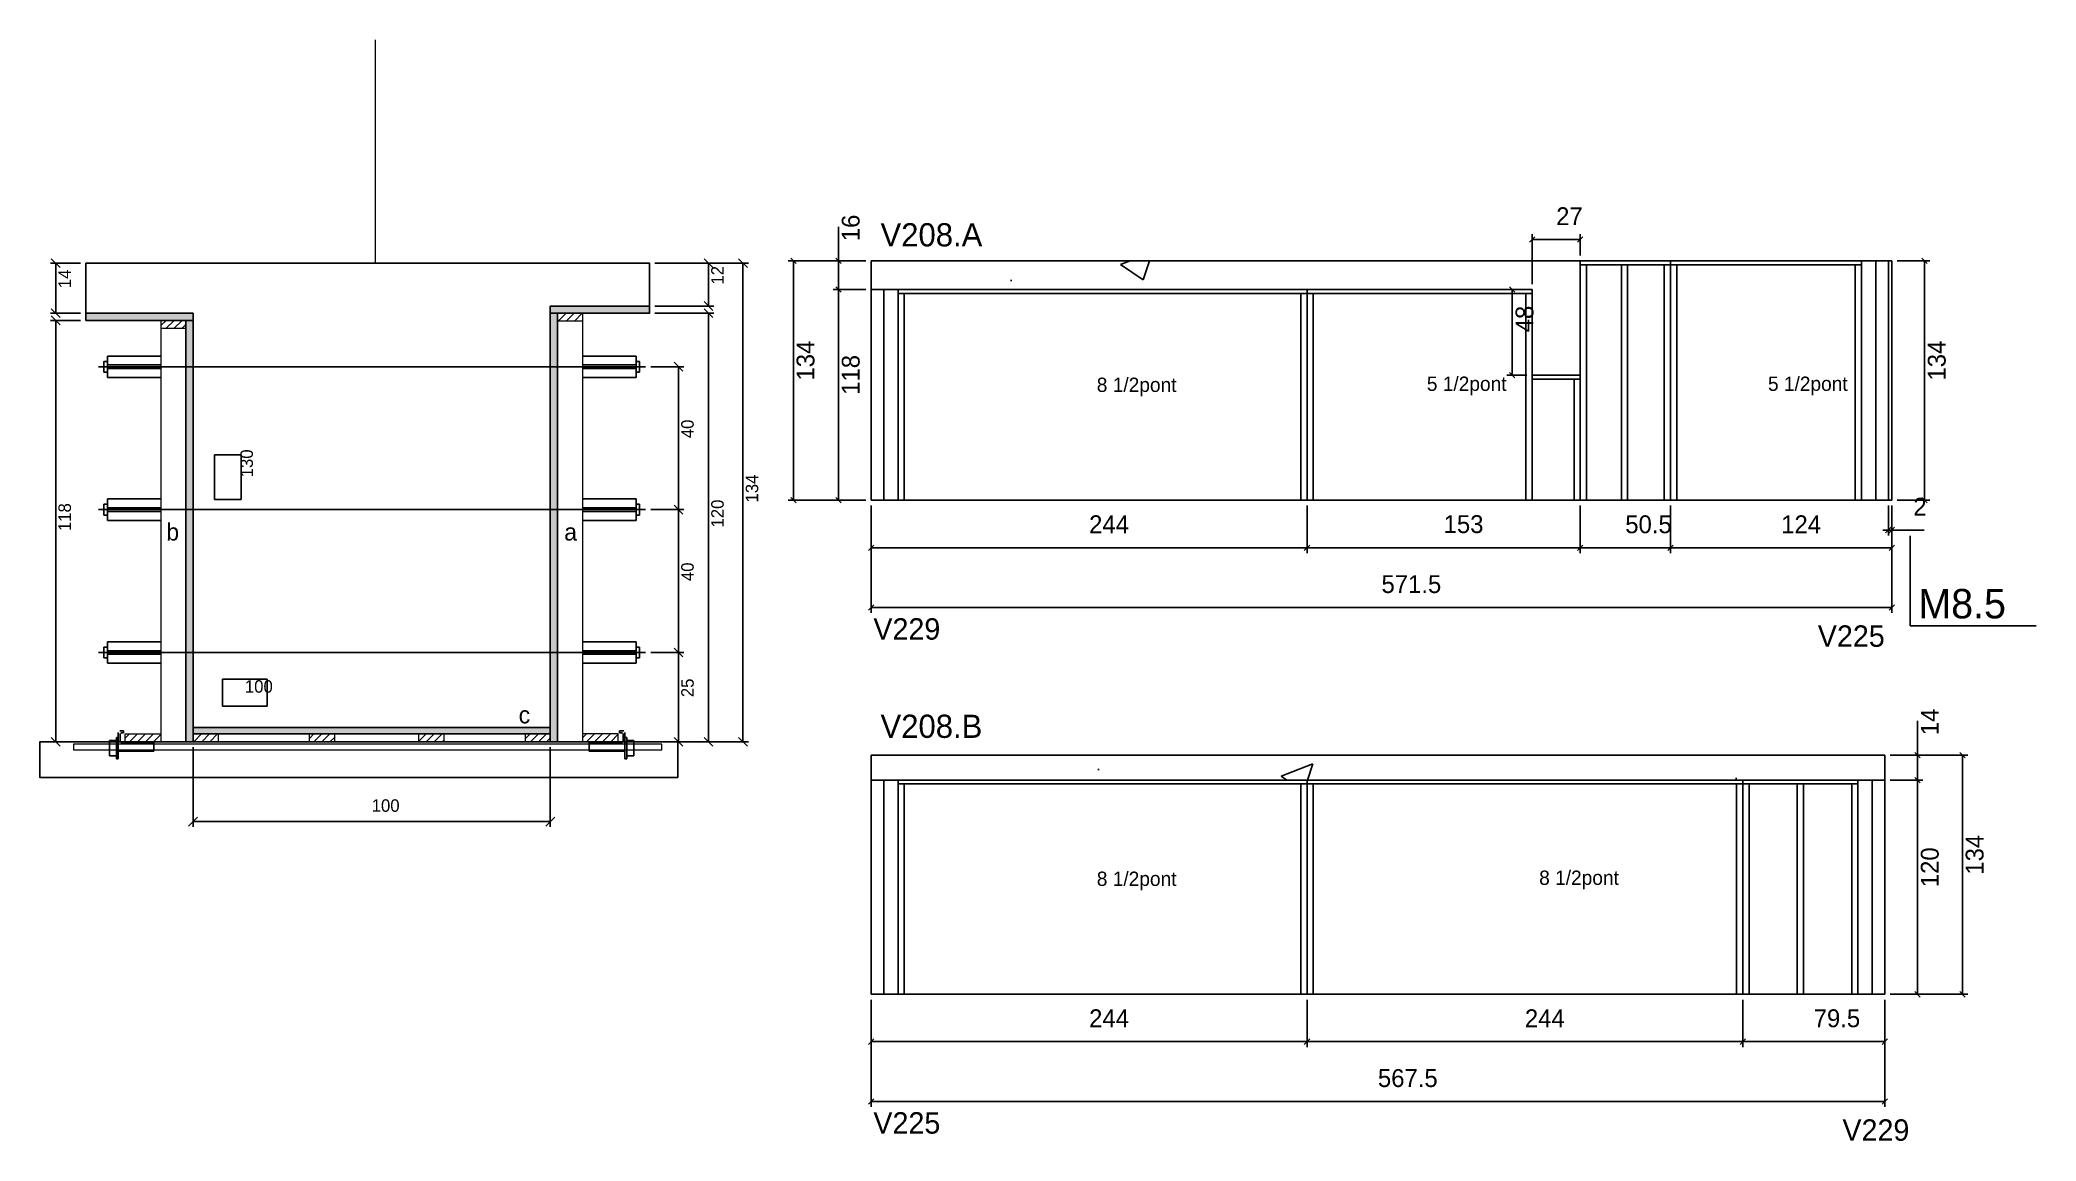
# Model space of a CAD drawing. Header units: metres. Extents: x 6009 to 7127, y 8656 to 9272.
import ezdxf

# ---------------------------------------------------------------- set-up
doc = ezdxf.new("R2010")
doc.units = ezdxf.units.M
for name, color, linetype in [('00 - FELIPE', 7, 'Continuous'), ('5', 7, 'Continuous'), ('barrote', 7, 'Continuous'), ('CONCRETO', 7, 'Continuous'), ('COTA', 7, 'Continuous'), ('Cota Seção (2x)', 7, 'Continuous'), ('detalhes', 7, 'Continuous'), ('Hachura', 7, 'Continuous'), ('Madeira', 7, 'Continuous'), ('NOMENCLATURA', 7, 'Continuous'), ('Painéis', 7, 'Continuous'), ('presilha', 7, 'Continuous'), ('SARR_2.2x7', 7, 'Continuous'), ('SARR_3.5x7', 7, 'Continuous'), ('SCO-___-LAJ', 7, 'Continuous'), ('TENSOR', 7, 'Continuous'), ('texto', 7, 'Continuous'), ('Texto Seção', 7, 'Continuous')]:
    doc.layers.add(name, color=color, linetype=linetype)

msp = doc.modelspace()

# ---------------------------------------------------------------- hatches: boundary and pattern name
at = {"layer": 'COTA'}
h = msp.add_hatch(dxfattribs=at)
h.set_pattern_fill('AR-CONC')
h.paths.add_polyline_path([(6871.7, 9084.5), (6871.7, 9148.5), (6474.7, 9148.5), (6474.7, 9132.5), (6844.7, 9132.5), (6844.7, 9084.5), (6871.7, 9084.5)])
h = msp.add_hatch(dxfattribs=at)
h.set_pattern_fill('AR-CONC')
h.paths.add_polyline_path([(7042.2, 8871.8), (7042.2, 8857.8), (6474.7, 8857.8), (6474.7, 8871.8), (7042.2, 8871.8)])
at = {"layer": 'Hachura'}
h = msp.add_hatch(color=7, dxfattribs=at)
h.dxf.hatch_style = 1
h.paths.add_polyline_path([(6295, 9119.2), (6295, 9123.2), (6350.6, 9123.2), (6350.6, 9119.2), (6295, 9119.2)])
h = msp.add_hatch(color=7, dxfattribs=at)
h.dxf.hatch_style = 1
h.paths.add_polyline_path([(6035, 9115.2), (6035, 9119.2), (6095, 9119.2), (6095, 9115.2), (6035, 9115.2)])
h = msp.add_hatch(dxfattribs=at)
h.set_pattern_fill('ANSI31')
h.paths.add_polyline_path([(6091, 9110.8), (6091, 9115.2), (6077, 9115.2), (6077, 9110.8), (6091, 9110.8)])
h = msp.add_hatch(color=7, dxfattribs=at)
h.dxf.hatch_style = 1
h.paths.add_polyline_path([(6091, 9115.2), (6095, 9115.2), (6095, 8879.2), (6091, 8879.2), (6091, 9115.2)])
h = msp.add_hatch(color=7, dxfattribs=at)
h.dxf.hatch_style = 1
h.paths.add_polyline_path([(6299, 9119.2), (6295, 9119.2), (6295, 8879.2), (6299, 8879.2), (6299, 9119.2)])
h = msp.add_hatch(dxfattribs=at)
h.set_pattern_fill('ANSI31')
h.paths.add_polyline_path([(6299, 9114.8), (6299, 9119.2), (6313, 9119.2), (6313, 9114.8), (6299, 9114.8)])
h = msp.add_hatch(color=7, dxfattribs=at)
h.dxf.hatch_style = 1
h.paths.add_polyline_path([(6095, 8883.6), (6095, 8887.2), (6295, 8887.2), (6295, 8883.6), (6095, 8883.6)])
h = msp.add_hatch(dxfattribs=at)
h.set_pattern_fill('ANSI31')
h.paths.add_polyline_path([(6057, 8879.2), (6057, 8883.6), (6077, 8883.6), (6077, 8879.2), (6057, 8879.2)])
h = msp.add_hatch(dxfattribs=at)
h.set_pattern_fill('ANSI31')
h.paths.add_polyline_path([(6095, 8879.2), (6095, 8883.6), (6109, 8883.6), (6109, 8879.2), (6095, 8879.2)])
h = msp.add_hatch(dxfattribs=at)
h.set_pattern_fill('ANSI31')
h.paths.add_polyline_path([(6160.1, 8879.2), (6160.1, 8883.6), (6174.1, 8883.6), (6174.1, 8879.2), (6160.1, 8879.2)])
h = msp.add_hatch(dxfattribs=at)
h.set_pattern_fill('ANSI31')
h.paths.add_polyline_path([(6221.4, 8879.2), (6221.4, 8883.6), (6235.4, 8883.6), (6235.4, 8879.2), (6221.4, 8879.2)])
h = msp.add_hatch(dxfattribs=at)
h.set_pattern_fill('ANSI31')
h.paths.add_polyline_path([(6295, 8879.2), (6295, 8883.6), (6281, 8883.6), (6281, 8879.2), (6295, 8879.2)])
h = msp.add_hatch(dxfattribs=at)
h.set_pattern_fill('ANSI31')
h.paths.add_polyline_path([(6333, 8879.2), (6333, 8883.6), (6313, 8883.6), (6313, 8879.2), (6333, 8879.2)])

# ---------------------------------------------------------------- linework, layer by layer
at = {"color": 7, "lineweight": 25}
for p, q in [((6045, 9092.2), (6045, 9086.2)), ((6047, 9092.2), (6045, 9092.2)), ((6047, 9095.2), (6047, 9083.2)), ((6047, 9095.2), (6077, 9095.2)), ((6077, 9090.2), (6047, 9090.2)), ((6077, 9088.2), (6047, 9088.2)), ((6343, 9095.2), (6313, 9095.2)), ((6313, 9090.2), (6343, 9090.2)), ((6313, 9088.2), (6343, 9088.2)), ((6343, 9095.2), (6343, 9083.2)), ((6345, 9092.2), (6343, 9092.2)), ((6345, 9092.2), (6345, 9086.2)), ((6047, 9086.2), (6045, 9086.2)), ((6047, 9083.2), (6077, 9083.2)), ((6343, 9083.2), (6313, 9083.2)), ((6343, 9086.2), (6345, 9086.2)), ((6045, 9012.2), (6045, 9006.2)), ((6047, 9012.2), (6045, 9012.2)), ((6047, 9015.2), (6047, 9003.2)), ((6047, 9015.2), (6077, 9015.2)), ((6077, 9010.2), (6047, 9010.2)), ((6343, 9015.2), (6313, 9015.2)), ((6313, 9010.2), (6343, 9010.2)), ((6343, 9015.2), (6343, 9003.2)), ((6345, 9012.2), (6343, 9012.2)), ((6345, 9012.2), (6345, 9006.2)), ((6047, 9006.2), (6045, 9006.2)), ((6077, 9008.2), (6047, 9008.2)), ((6047, 9003.2), (6077, 9003.2)), ((6313, 9008.2), (6343, 9008.2)), ((6343, 9003.2), (6313, 9003.2)), ((6343, 9006.2), (6345, 9006.2)), ((6045, 8932.2), (6045, 8926.2)), ((6047, 8932.2), (6045, 8932.2)), ((6047, 8935.2), (6047, 8923.2)), ((6047, 8935.2), (6077, 8935.2)), ((6343, 8935.2), (6313, 8935.2)), ((6343, 8935.2), (6343, 8923.2)), ((6345, 8932.2), (6343, 8932.2)), ((6345, 8932.2), (6345, 8926.2)), ((6047, 8926.2), (6045, 8926.2)), ((6077, 8930.2), (6047, 8930.2)), ((6077, 8928.2), (6047, 8928.2)), ((6047, 8923.2), (6077, 8923.2)), ((6313, 8930.2), (6343, 8930.2)), ((6313, 8928.2), (6343, 8928.2)), ((6343, 8923.2), (6313, 8923.2)), ((6343, 8926.2), (6345, 8926.2))]:
    msp.add_line(p, q, dxfattribs=at)
at = {"layer": '00 - FELIPE', "color": 0, "lineweight": 25}
for p, q in [((6846.2, 9162), (6843.2, 9159)), ((6870.2, 9159), (6873.2, 9162))]:
    msp.add_line(p, q, dxfattribs=at)
at = {"layer": '00 - FELIPE', "color": 4, "lineweight": 25}
for p, q in [((6844.7, 9135.5), (6844.7, 9163.5)), ((6844.7, 9160.5), (6871.7, 9160.5)), ((6871.7, 9151.5), (6871.7, 9163.5))]:
    msp.add_line(p, q, dxfattribs=at)
at = {"layer": 'barrote', "color": 251, "lineweight": 25}
msp.add_lwpolyline([(6366.4, 8859.2), (6009.2, 8859.2), (6009.2, 8879.2), (6366.4, 8879.2)], close=True, dxfattribs=at)
at = {"layer": 'CONCRETO', "color": 251, "lineweight": 25}
msp.add_lwpolyline([(6350.6, 9123.2), (6350.6, 9147.2), (6035, 9147.2), (6035, 9119.2), (6095, 9119.2), (6095, 8887.2), (6295, 8887.2), (6295, 9123.2)], close=True, dxfattribs=at)
at = {"layer": 'COTA', "color": 4, "lineweight": 25}
for p, q in [((6032, 9147.2), (6015.1, 9147.2)), ((6018.1, 9147.2), (6018.1, 9119.2)), ((6353.6, 9147.2), (6405.9, 9147.2)), ((6353.6, 9147.2), (6386.6, 9147.2)), ((6383.6, 9147.2), (6383.6, 9123.2)), ((6402.9, 8879.2), (6402.9, 9147.2)), ((6353.6, 9123.2), (6386.6, 9123.2)), ((6032, 9119.2), (6015.1, 9119.2)), ((6032, 9115.2), (6015.1, 9115.2)), ((6018.1, 8879.2), (6018.1, 9115.2)), ((6353.6, 9119.2), (6386.6, 9119.2)), ((6383.6, 9119.2), (6383.6, 8879.2)), ((6351.3, 9089.2), (6369.8, 9089.2)), ((6366.8, 9089.2), (6366.8, 9009.2)), ((6351.3, 9009.2), (6369.8, 9009.2)), ((6351.3, 9009.2), (6369.8, 9009.2)), ((6366.8, 9009.2), (6366.8, 8929.2)), ((6474.7, 9011.5), (6474.7, 8984.9)), ((6474.7, 9011.5), (6474.7, 8951.4)), ((6718.7, 9011.5), (6718.7, 8984.9)), ((6718.7, 9011.5), (6718.7, 8984.9)), ((6871.7, 9011.5), (6871.7, 8984.9)), ((6922.2, 9011.5), (6922.2, 8984.9)), ((7044.2, 9011.5), (7044.2, 8994.8)), ((7046.2, 9011.5), (7046.2, 8984.9)), ((7046.2, 9011.5), (7046.2, 8951.4)), ((7046.2, 9011.5), (7046.2, 8994.8)), ((7044.2, 8997.8), (7041.2, 8997.8)), ((7044.2, 8997.8), (7046.2, 8997.8)), ((7046.2, 8997.8), (7064.3, 8997.8)), ((6474.7, 8987.9), (6718.7, 8987.9)), ((6718.7, 8987.9), (6871.7, 8987.9)), ((6922.2, 8987.9), (7046.2, 8987.9)), ((6474.7, 8954.4), (7046.2, 8954.4)), ((6351.3, 8929.2), (6369.8, 8929.2)), ((6351.3, 8929.2), (6369.8, 8929.2)), ((6366.8, 8929.2), (6366.8, 8879.2)), ((6058.4, 8879.2), (6015.1, 8879.2)), ((6095, 8876.2), (6095, 8831.5)), ((6295, 8876.2), (6295, 8831.5)), ((6331.6, 8879.2), (6405.9, 8879.2)), ((6331.6, 8879.2), (6386.6, 8879.2)), ((6351.3, 8879.2), (6369.8, 8879.2)), ((6295, 8834.5), (6095, 8834.5)), ((6474.7, 8734.8), (6474.7, 8708.3)), ((6474.7, 8734.8), (6474.7, 8674.8)), ((6718.7, 8734.8), (6718.7, 8708.3)), ((6718.7, 8734.8), (6718.7, 8708.3)), ((6962.7, 8734.8), (6962.7, 8708.3)), ((6962.7, 8734.8), (6962.7, 8708.3)), ((7042.2, 8734.8), (7042.2, 8708.3)), ((7042.2, 8734.8), (7042.2, 8674.8)), ((6474.7, 8711.3), (6718.7, 8711.3)), ((6718.7, 8711.3), (6962.7, 8711.3)), ((6962.7, 8711.3), (7042.2, 8711.3)), ((6474.7, 8677.8), (7042.2, 8677.8))]:
    msp.add_line(p, q, dxfattribs=at)
at = {"layer": 'COTA', "color": 241, "lineweight": 25}
for p, q in [((6474.7, 9148.5), (6871.7, 9148.5)), ((6474.7, 9132.5), (6474.7, 9148.5)), ((6474.7, 8871.8), (7042.2, 8871.8)), ((6474.7, 8857.8), (6474.7, 8871.8)), ((7042.2, 8857.8), (7042.2, 8871.8))]:
    msp.add_line(p, q, dxfattribs=at)
at = {"layer": 'COTA', "color": 0, "lineweight": 25}
for p, q in [((7042.7, 8996.3), (7045.7, 8999.3)), ((7047.7, 8999.3), (7044.7, 8996.3)), ((6476.2, 8989.4), (6473.2, 8986.4)), ((6717.2, 8986.4), (6720.2, 8989.4)), ((6720.2, 8989.4), (6717.2, 8986.4)), ((6870.2, 8986.4), (6873.2, 8989.4)), ((6923.7, 8989.4), (6920.7, 8986.4)), ((7044.7, 8986.4), (7047.7, 8989.4)), ((6476.2, 8955.9), (6473.2, 8952.9)), ((7044.7, 8952.9), (7047.7, 8955.9)), ((6476.2, 8712.8), (6473.2, 8709.8)), ((6717.2, 8709.8), (6720.2, 8712.8)), ((6720.2, 8712.8), (6717.2, 8709.8)), ((6964.2, 8712.8), (6961.2, 8709.8)), ((6961.2, 8709.8), (6964.2, 8712.8)), ((7040.7, 8709.8), (7043.7, 8712.8)), ((6476.2, 8679.3), (6473.2, 8676.3)), ((7040.7, 8676.3), (7043.7, 8679.3))]:
    msp.add_line(p, q, dxfattribs=at)
for points in [[(6020.6, 9144.7), (6015.6, 9149.7)], [(6386.1, 9144.7), (6381.1, 9149.7)], [(6405.4, 9144.7), (6400.4, 9149.7)], [(6015.6, 9121.7), (6020.6, 9116.7)], [(6381.1, 9125.7), (6386.1, 9120.7)], [(6386.1, 9116.7), (6381.1, 9121.7)], [(6020.6, 9112.7), (6015.6, 9117.7)], [(6369.3, 9086.7), (6364.3, 9091.7)], [(6369.3, 9006.7), (6364.3, 9011.7)], [(6364.3, 9011.7), (6369.3, 9006.7)], [(6369.3, 8926.7), (6364.3, 8931.7)], [(6364.3, 8931.7), (6369.3, 8926.7)], [(6015.6, 8881.7), (6020.6, 8876.7)], [(6364.3, 8881.7), (6369.3, 8876.7)], [(6381.1, 8881.7), (6386.1, 8876.7)], [(6400.4, 8881.7), (6405.4, 8876.7)], [(6097.5, 8837), (6092.5, 8832)], [(6292.5, 8832), (6297.5, 8837)]]:
    msp.add_lwpolyline(points, dxfattribs=at)
at = {"layer": 'Cota Seção (2x)', "color": 180, "lineweight": 25}
for p, q in [((6122, 9039.8), (6107, 9039.8)), ((6107, 9039.8), (6107, 9014.8)), ((6122, 9014.8), (6122, 9039.8)), ((6107, 9014.8), (6122, 9014.8)), ((6136.5, 8914.2), (6111.5, 8914.2)), ((6111.5, 8914.2), (6111.5, 8899.2)), ((6136.5, 8899.2), (6136.5, 8914.2)), ((6111.5, 8899.2), (6136.5, 8899.2))]:
    msp.add_line(p, q, dxfattribs=at)
at = {"layer": 'Madeira', "color": 126, "lineweight": 18}
for points in [[(6091, 9110.8), (6091, 9115.2), (6077, 9115.2), (6077, 9110.8)], [(6091, 9115.2), (6077, 9115.2), (6077, 8879.2), (6091, 8879.2)], [(6299, 9114.8), (6299, 9119.2), (6313, 9119.2), (6313, 9114.8)], [(6299, 9119.2), (6313, 9119.2), (6313, 8879.2), (6299, 8879.2)], [(6057, 8879.2), (6057, 8883.6), (6077, 8883.6), (6077, 8879.2)], [(6095, 8879.2), (6095, 8883.6), (6109, 8883.6), (6109, 8879.2)], [(6160.1, 8879.2), (6160.1, 8883.6), (6174.1, 8883.6), (6174.1, 8879.2)], [(6221.4, 8879.2), (6221.4, 8883.6), (6235.4, 8883.6), (6235.4, 8879.2)], [(6295, 8879.2), (6295, 8883.6), (6281, 8883.6), (6281, 8879.2)], [(6333, 8879.2), (6333, 8883.6), (6313, 8883.6), (6313, 8879.2)]]:
    msp.add_lwpolyline(points, close=True, dxfattribs=at)
at = {"layer": 'NOMENCLATURA', "color": 7, "lineweight": 25}
for p, q in [((7056.4, 8944.1), (7056.4, 8994.5)), ((7126.9, 8944.1), (7056.4, 8944.1))]:
    msp.add_line(p, q, dxfattribs=at)
at = {"layer": 'Painéis', "color": 4, "lineweight": 25}
for p, q in [((6456.3, 9148.5), (6456.3, 9167.5)), ((6471.7, 9148.5), (6428.1, 9148.5)), ((6431.1, 9148.5), (6431.1, 9014.5)), ((6471.7, 9148.5), (6453.3, 9148.5)), ((6456.3, 9132.5), (6456.3, 9148.5)), ((7049.2, 9148.5), (7067.5, 9148.5)), ((7064.5, 9148.5), (7064.5, 9014.5)), ((6471.7, 9132.5), (6453.3, 9132.5)), ((6471.7, 9132.5), (6453.3, 9132.5)), ((6456.3, 9132.5), (6456.3, 9014.5)), ((6841.7, 9132.5), (6830.6, 9132.5)), ((6833.6, 9132.5), (6833.6, 9084.5)), ((6841.7, 9084.5), (6830.6, 9084.5)), ((6471.7, 9014.5), (6428.1, 9014.5)), ((6471.7, 9014.5), (6453.3, 9014.5)), ((6871.7, 9011.5), (6871.7, 8984.9)), ((6922.2, 9011.5), (6922.2, 8984.9)), ((7049.2, 9014.5), (7067.5, 9014.5)), ((6871.7, 8987.9), (6922.2, 8987.9)), ((7060.5, 8871.8), (7060.5, 8891)), ((7045.2, 8871.8), (7063.5, 8871.8)), ((7045.2, 8871.8), (7088.7, 8871.8)), ((7060.5, 8857.8), (7060.5, 8871.8)), ((7085.7, 8871.8), (7085.7, 8737.8)), ((7045.2, 8857.8), (7063.5, 8857.8)), ((7045.2, 8857.8), (7063.5, 8857.8)), ((7060.5, 8857.8), (7060.5, 8737.8)), ((7045.2, 8737.8), (7063.5, 8737.8)), ((7045.2, 8737.8), (7088.7, 8737.8))]:
    msp.add_line(p, q, dxfattribs=at)
at = {"layer": 'Painéis', "color": 0, "lineweight": 25}
for p, q in [((6432.6, 9147), (6429.6, 9150)), ((6457.8, 9147), (6454.8, 9150)), ((7066, 9147), (7063, 9150)), ((6454.8, 9134), (6457.8, 9131)), ((6457.8, 9131), (6454.8, 9134)), ((6835.1, 9131), (6832.1, 9134)), ((6832.1, 9086), (6835.1, 9083)), ((6429.6, 9016), (6432.6, 9013)), ((6454.8, 9016), (6457.8, 9013)), ((7063, 9016), (7066, 9013)), ((6873.2, 8989.4), (6870.2, 8986.4)), ((6920.7, 8986.4), (6923.7, 8989.4)), ((7062, 8870.3), (7059, 8873.3)), ((7087.2, 8870.3), (7084.2, 8873.3)), ((7059, 8859.3), (7062, 8856.3)), ((7062, 8856.3), (7059, 8859.3)), ((7059, 8739.3), (7062, 8736.3)), ((7084.2, 8739.3), (7087.2, 8736.3))]:
    msp.add_line(p, q, dxfattribs=at)
at = {"layer": 'Painéis', "color": 200, "lineweight": 25}
for p, q in [((6871.7, 9148.5), (7046.2, 9148.5)), ((6871.7, 9014.5), (6871.7, 9148.5)), ((6922.2, 9014.5), (6922.2, 9148.5)), ((7044.2, 9014.5), (7044.2, 9148.5)), ((7046.2, 9014.5), (7046.2, 9148.5)), ((6474.7, 9132.5), (6844.7, 9132.5)), ((6474.7, 9014.5), (6474.7, 9132.5)), ((6718.7, 9014.5), (6718.7, 9132.5)), ((6844.7, 9132.5), (6844.7, 9084.5)), ((6844.7, 9084.5), (6871.7, 9084.5)), ((6474.7, 9014.5), (7046.2, 9014.5)), ((6474.7, 8857.8), (7042.2, 8857.8)), ((6474.7, 8737.8), (6474.7, 8857.8)), ((6718.7, 8737.8), (6718.7, 8857.8)), ((6962.7, 8737.8), (6962.7, 8857.8)), ((7042.2, 8737.8), (7042.2, 8857.8)), ((6474.7, 8737.8), (7042.2, 8737.8))]:
    msp.add_line(p, q, dxfattribs=at)
for points in [[(6295, 9119.2), (6295, 9123.2), (6350.6, 9123.2), (6350.6, 9119.2)], [(6035, 9115.2), (6035, 9119.2), (6095, 9119.2), (6095, 9115.2)], [(6091, 9115.2), (6095, 9115.2), (6095, 8879.2), (6091, 8879.2)], [(6299, 9119.2), (6295, 9119.2), (6295, 8879.2), (6299, 8879.2)], [(6095, 8883.6), (6095, 8887.2), (6295, 8887.2), (6295, 8883.6)]]:
    msp.add_lwpolyline(points, close=True, dxfattribs=at)
at = {"layer": 'presilha', "color": 1, "lineweight": 25}
for p, q in [((6048.1, 8879.9), (6052.1, 8879.9)), ((6048.1, 8879.9), (6048.1, 8871.3)), ((6052.1, 8881.6), (6053.1, 8881.6)), ((6052.1, 8869.6), (6052.1, 8881.6)), ((6052.1, 8879.9), (6052.1, 8871.3)), ((6053.1, 8878.3), (6053.1, 8884.5)), ((6053.1, 8881.6), (6053.1, 8869.6)), ((6056.1, 8885.3), (6053.9, 8885.3)), ((6054.1, 8879), (6054.1, 8883.9)), ((6056.1, 8884.3), (6054.5, 8884.3)), ((6073.1, 8878.6), (6054.5, 8878.6)), ((6056.1, 8885.3), (6056.1, 8884.3)), ((6073.1, 8878.6), (6073.1, 8874)), ((6316.8, 8878.6), (6316.8, 8874)), ((6316.8, 8878.6), (6335.4, 8878.6)), ((6333.8, 8885.3), (6333.8, 8884.3)), ((6333.8, 8885.3), (6336.1, 8885.3)), ((6333.8, 8884.3), (6335.4, 8884.3)), ((6335.8, 8879), (6335.8, 8883.9)), ((6336.8, 8878.3), (6336.8, 8884.5)), ((6337.8, 8881.6), (6336.8, 8881.6)), ((6336.8, 8881.6), (6336.8, 8869.6)), ((6337.8, 8869.6), (6337.8, 8881.6)), ((6341.8, 8879.9), (6337.8, 8879.9)), ((6337.8, 8879.9), (6337.8, 8871.3)), ((6341.8, 8879.9), (6341.8, 8871.3)), ((6052.1, 8871.3), (6048.1, 8871.3)), ((6053.1, 8869.6), (6052.1, 8869.6)), ((6073.1, 8874), (6053.1, 8874)), ((6316.8, 8874), (6336.8, 8874)), ((6336.8, 8869.6), (6337.8, 8869.6)), ((6337.8, 8871.3), (6341.8, 8871.3))]:
    msp.add_line(p, q, dxfattribs=at)
at = {"layer": 'SARR_2.2x7', "color": 40, "lineweight": 25}
for p, q in [((6871.7, 9146.3), (6922.2, 9146.3)), ((6922.2, 9146.3), (7029.2, 9146.3)), ((7037.2, 9014.5), (7037.2, 9148.5)), ((6481.7, 9014.5), (6481.7, 9132.5)), ((6489.7, 9130.3), (6718.7, 9130.3)), ((6718.7, 9130.3), (6844.7, 9130.3)), ((6844.7, 9082.3), (6871.7, 9082.3)), ((6481.7, 8737.8), (6481.7, 8857.8)), ((6489.7, 8855.6), (6718.7, 8855.6)), ((6718.7, 8855.6), (6962.7, 8855.6)), ((6962.7, 8855.6), (7027.2, 8855.6)), ((7035.2, 8737.8), (7035.2, 8857.8))]:
    msp.add_line(p, q, dxfattribs=at)
at = {"layer": 'SARR_3.5x7', "color": 81, "lineweight": 25}
for p, q in [((6871.7, 9146.3), (6871.7, 9014.5)), ((6875.2, 9146.3), (6875.2, 9014.5)), ((6894.7, 9146.3), (6894.7, 9014.5)), ((6898.2, 9146.3), (6898.2, 9014.5)), ((6918.7, 9146.3), (6918.7, 9014.5)), ((6922.2, 9146.3), (6922.2, 9014.5)), ((6925.7, 9146.3), (6925.7, 9014.5)), ((7025.7, 9146.3), (7025.7, 9014.5)), ((7029.2, 9148.5), (7029.2, 9014.5)), ((6489.7, 9132.5), (6489.7, 9014.5)), ((6493.2, 9130.3), (6493.2, 9014.5)), ((6715.2, 9130.3), (6715.2, 9014.5)), ((6718.7, 9130.3), (6718.7, 9014.5)), ((6722.2, 9130.3), (6722.2, 9014.5)), ((6841.2, 9130.3), (6841.2, 9014.5)), ((6844.7, 9130.3), (6844.7, 9014.5)), ((6868.2, 9082.3), (6868.2, 9014.5)), ((6489.7, 9014.5), (6493.2, 9014.5)), ((6715.2, 9014.5), (6718.7, 9014.5)), ((6718.7, 9014.5), (6722.2, 9014.5)), ((6871.7, 9014.5), (6875.2, 9014.5)), ((6489.7, 8857.8), (6489.7, 8737.8)), ((6493.2, 8855.6), (6493.2, 8737.8)), ((6715.2, 8855.6), (6715.2, 8737.8)), ((6718.7, 8855.6), (6718.7, 8737.8)), ((6722.2, 8855.6), (6722.2, 8737.8)), ((6959.2, 8855.6), (6959.2, 8737.8)), ((6962.7, 8855.6), (6962.7, 8737.8)), ((6966.2, 8855.6), (6966.2, 8737.8)), ((6993.2, 8855.6), (6993.2, 8737.8)), ((6996.7, 8855.6), (6996.7, 8737.8)), ((7023.7, 8855.6), (7023.7, 8737.8)), ((7027.2, 8857.8), (7027.2, 8737.8)), ((6489.7, 8737.8), (6493.2, 8737.8)), ((6715.2, 8737.8), (6718.7, 8737.8)), ((6718.7, 8737.8), (6722.2, 8737.8))]:
    msp.add_line(p, q, dxfattribs=at)
at = {"layer": 'SCO-___-LAJ', "color": 1, "lineweight": 0}
msp.add_lwpolyline([(6357.4, 8877.9), (6028.1, 8877.9), (6028.1, 8874.7), (6357.4, 8874.7)], close=True, dxfattribs=at)
at = {"layer": 'TENSOR', "color": 3, "lineweight": 25}
for p, q in [((6042, 9089.2), (6348.3, 9089.2)), ((6042, 9009.2), (6348.3, 9009.2)), ((6042, 8929.2), (6348.3, 8929.2))]:
    msp.add_line(p, q, dxfattribs=at)
at = {"layer": 'Texto Seção', "color": 252, "lineweight": 15}
msp.add_line((6197.2, 9147.2), (6197.2, 9272.2), dxfattribs=at)

# ---------------------------------------------------------------- texts
at = {"layer": '00 - FELIPE', "color": 240, "lineweight": 25}
msp.add_text('27', height=10, dxfattribs=at).set_placement((6858.2, 9168.5))
at = {"layer": '5', "color": 5, "lineweight": 25}
for s, rotation, p in [('V229', 360, (6475.9, 8936.4)), ('V225', 0, (7004.7, 8932.4)), ('V225', 360, (6475.9, 8659.8)), ('V229', 0, (7018.5, 8655.8))]:
    msp.add_text(s, height=12, rotation=rotation, dxfattribs=at).set_placement(p)
at = {"layer": 'COTA', "color": 1, "lineweight": 25}
for s, p in [('14', (6026.6, 9133.2)), ('12', (6392.1, 9135.2)), ('40', (6375.3, 9049.2)), ('134', (6411.4, 9013.2)), ('118', (6026.6, 8997.2)), ('120', (6392.1, 8999.2)), ('40', (6375.3, 8969.2)), ('25', (6375.3, 8904.2))]:
    msp.add_text(s, height=7, rotation=90, dxfattribs=at).set_placement(p)
at = {"layer": 'COTA', "color": 240, "lineweight": 25}
for s, p in [('2', (7058.2, 9005.8)), ('244', (6596.7, 8996)), ('153', (6795.2, 8996.1)), ('124', (6984.2, 8996)), ('571.5', (6760.4, 8962.5)), ('244', (6596.7, 8719.4)), ('244', (6840.7, 8719.4)), ('79.5', (7002.4, 8719.4)), ('567.5', (6758.4, 8685.9))]:
    msp.add_text(s, height=10, dxfattribs=at).set_placement(p)
at = {"layer": 'COTA', "color": 1, "lineweight": 25}
msp.add_text('100', height=7, dxfattribs=at).set_placement((6195, 8840))
at = {"layer": 'Cota Seção (2x)', "color": 1, "lineweight": 25}
msp.add_text('130', height=7, rotation=90, dxfattribs=at).set_placement((6128.5, 9027.3))
msp.add_text('100', height=7, dxfattribs=at).set_placement((6124, 8906.7))
at = {"layer": 'detalhes', "color": 4, "lineweight": 25}
for s, p in [('b', (6080, 8991.9)), ('a', (6302.8, 8991.9)), ('c', (6277.3, 8889.5))]:
    msp.add_text(s, height=9.6, dxfattribs=at).set_placement(p)
at = {"layer": 'NOMENCLATURA', "color": 7, "lineweight": 25}
msp.add_text('M8.5', height=16.5, dxfattribs=at).set_placement((7061, 8948.3))
at = {"layer": 'Painéis', "color": 240, "lineweight": 25}
for s, p in [('16', (6468.2, 9159.5)), ('48', (6845.5, 9108.5)), ('134', (6442.9, 9081.5)), ('134', (7076.3, 9081.5)), ('118', (6468.2, 9073.5)), ('14', (7072.4, 8882.9)), ('120', (7072.4, 8797.8)), ('134', (7097.5, 8804.8))]:
    msp.add_text(s, height=10, rotation=90, dxfattribs=at).set_placement(p)
msp.add_text('50.5', height=10, dxfattribs=at).set_placement((6896.9, 8996))
at = {"layer": 'texto', "color": 2, "lineweight": 25}
for s, p in [('8 1/2pont', (6601, 9075.1)), ('5 1/2pont', (6785.8, 9075.7)), ('5 1/2pont', (6976.8, 9075.7)), ('8 1/2pont', (6848.7, 8799.1)), ('8 1/2pont', (6601, 8798.5))]:
    msp.add_text(s, height=8, dxfattribs=at).set_placement(p)
at = {"layer": 'Texto Seção', "color": 7, "lineweight": 15}
for s, p in [('V208.A', (6479.9, 9156.6)), ('V208.B', (6479.9, 8881.4))]:
    msp.add_text(s, height=13, dxfattribs=at).set_placement(p)

doc.saveas('drawing.dxf')
